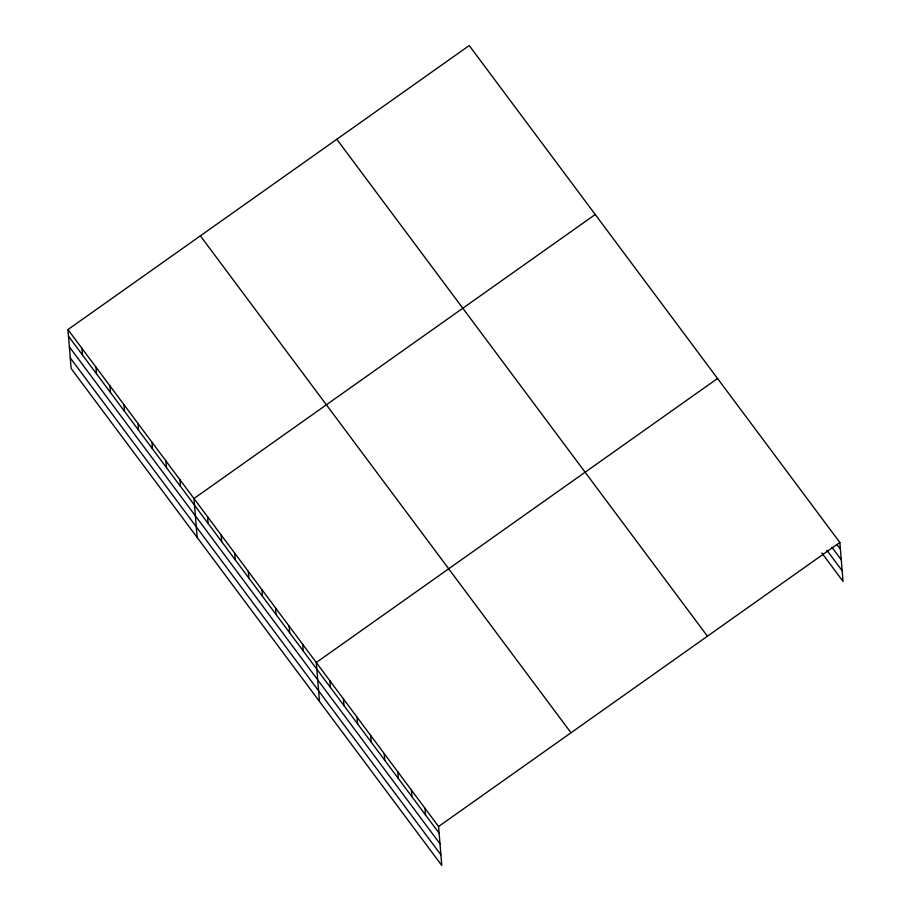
<?xml version="1.0" encoding="UTF-8"?>
<svg xmlns="http://www.w3.org/2000/svg" width="911" height="911" viewBox="0 0 911 911"><rect width="100%" height="100%" fill="white"/><g stroke="black" fill="none" stroke-linecap="round" stroke-linejoin="round"><path stroke-width="1.37" d="M67.949 329.577L438.578 826.505L441.778 865.45L71.149 368.522L67.949 329.577L469.222 45.55L839.851 542.478L843.051 581.423L821.813 552.943M595.236 214.506L193.963 498.533L197.163 537.479M717.538 378.486L316.265 662.525L319.476 701.47M438.578 826.505L839.851 542.478M837.004 544.584L840.397 549.139M831.925 547.272L841.274 559.798M826.892 550.267L842.174 570.764M336.797 139.281L707.426 636.208M200.374 235.847L570.992 732.774M68.496 336.25L439.125 833.178M69.373 346.897L440.002 843.825M70.272 357.875L440.901 854.803M424.993 808.285L425.539 814.958M411.396 790.065L411.943 796.738M397.811 771.845L398.358 778.506M384.214 753.625L384.772 760.286M370.629 735.405L371.176 742.066M357.044 717.185L357.59 723.846M343.447 698.965L343.994 705.626M329.862 680.745L330.408 687.406M302.68 644.305L303.226 650.966M289.094 626.085L289.641 632.746M275.498 607.865L276.044 614.526M261.912 589.645L262.459 596.306M248.327 571.413L248.874 578.086M234.731 553.193L235.277 559.866M221.145 534.973L221.692 541.646M207.549 516.753L208.095 523.426M179.957 479.767L180.515 486.428M165.961 460.989L166.508 467.662M151.955 442.222L152.501 448.884M137.96 423.444L138.506 430.117M123.953 404.678L124.5 411.339M109.958 385.9L110.504 392.561M95.951 367.122L96.498 373.795M81.956 348.355L82.502 355.017"/></g></svg>
